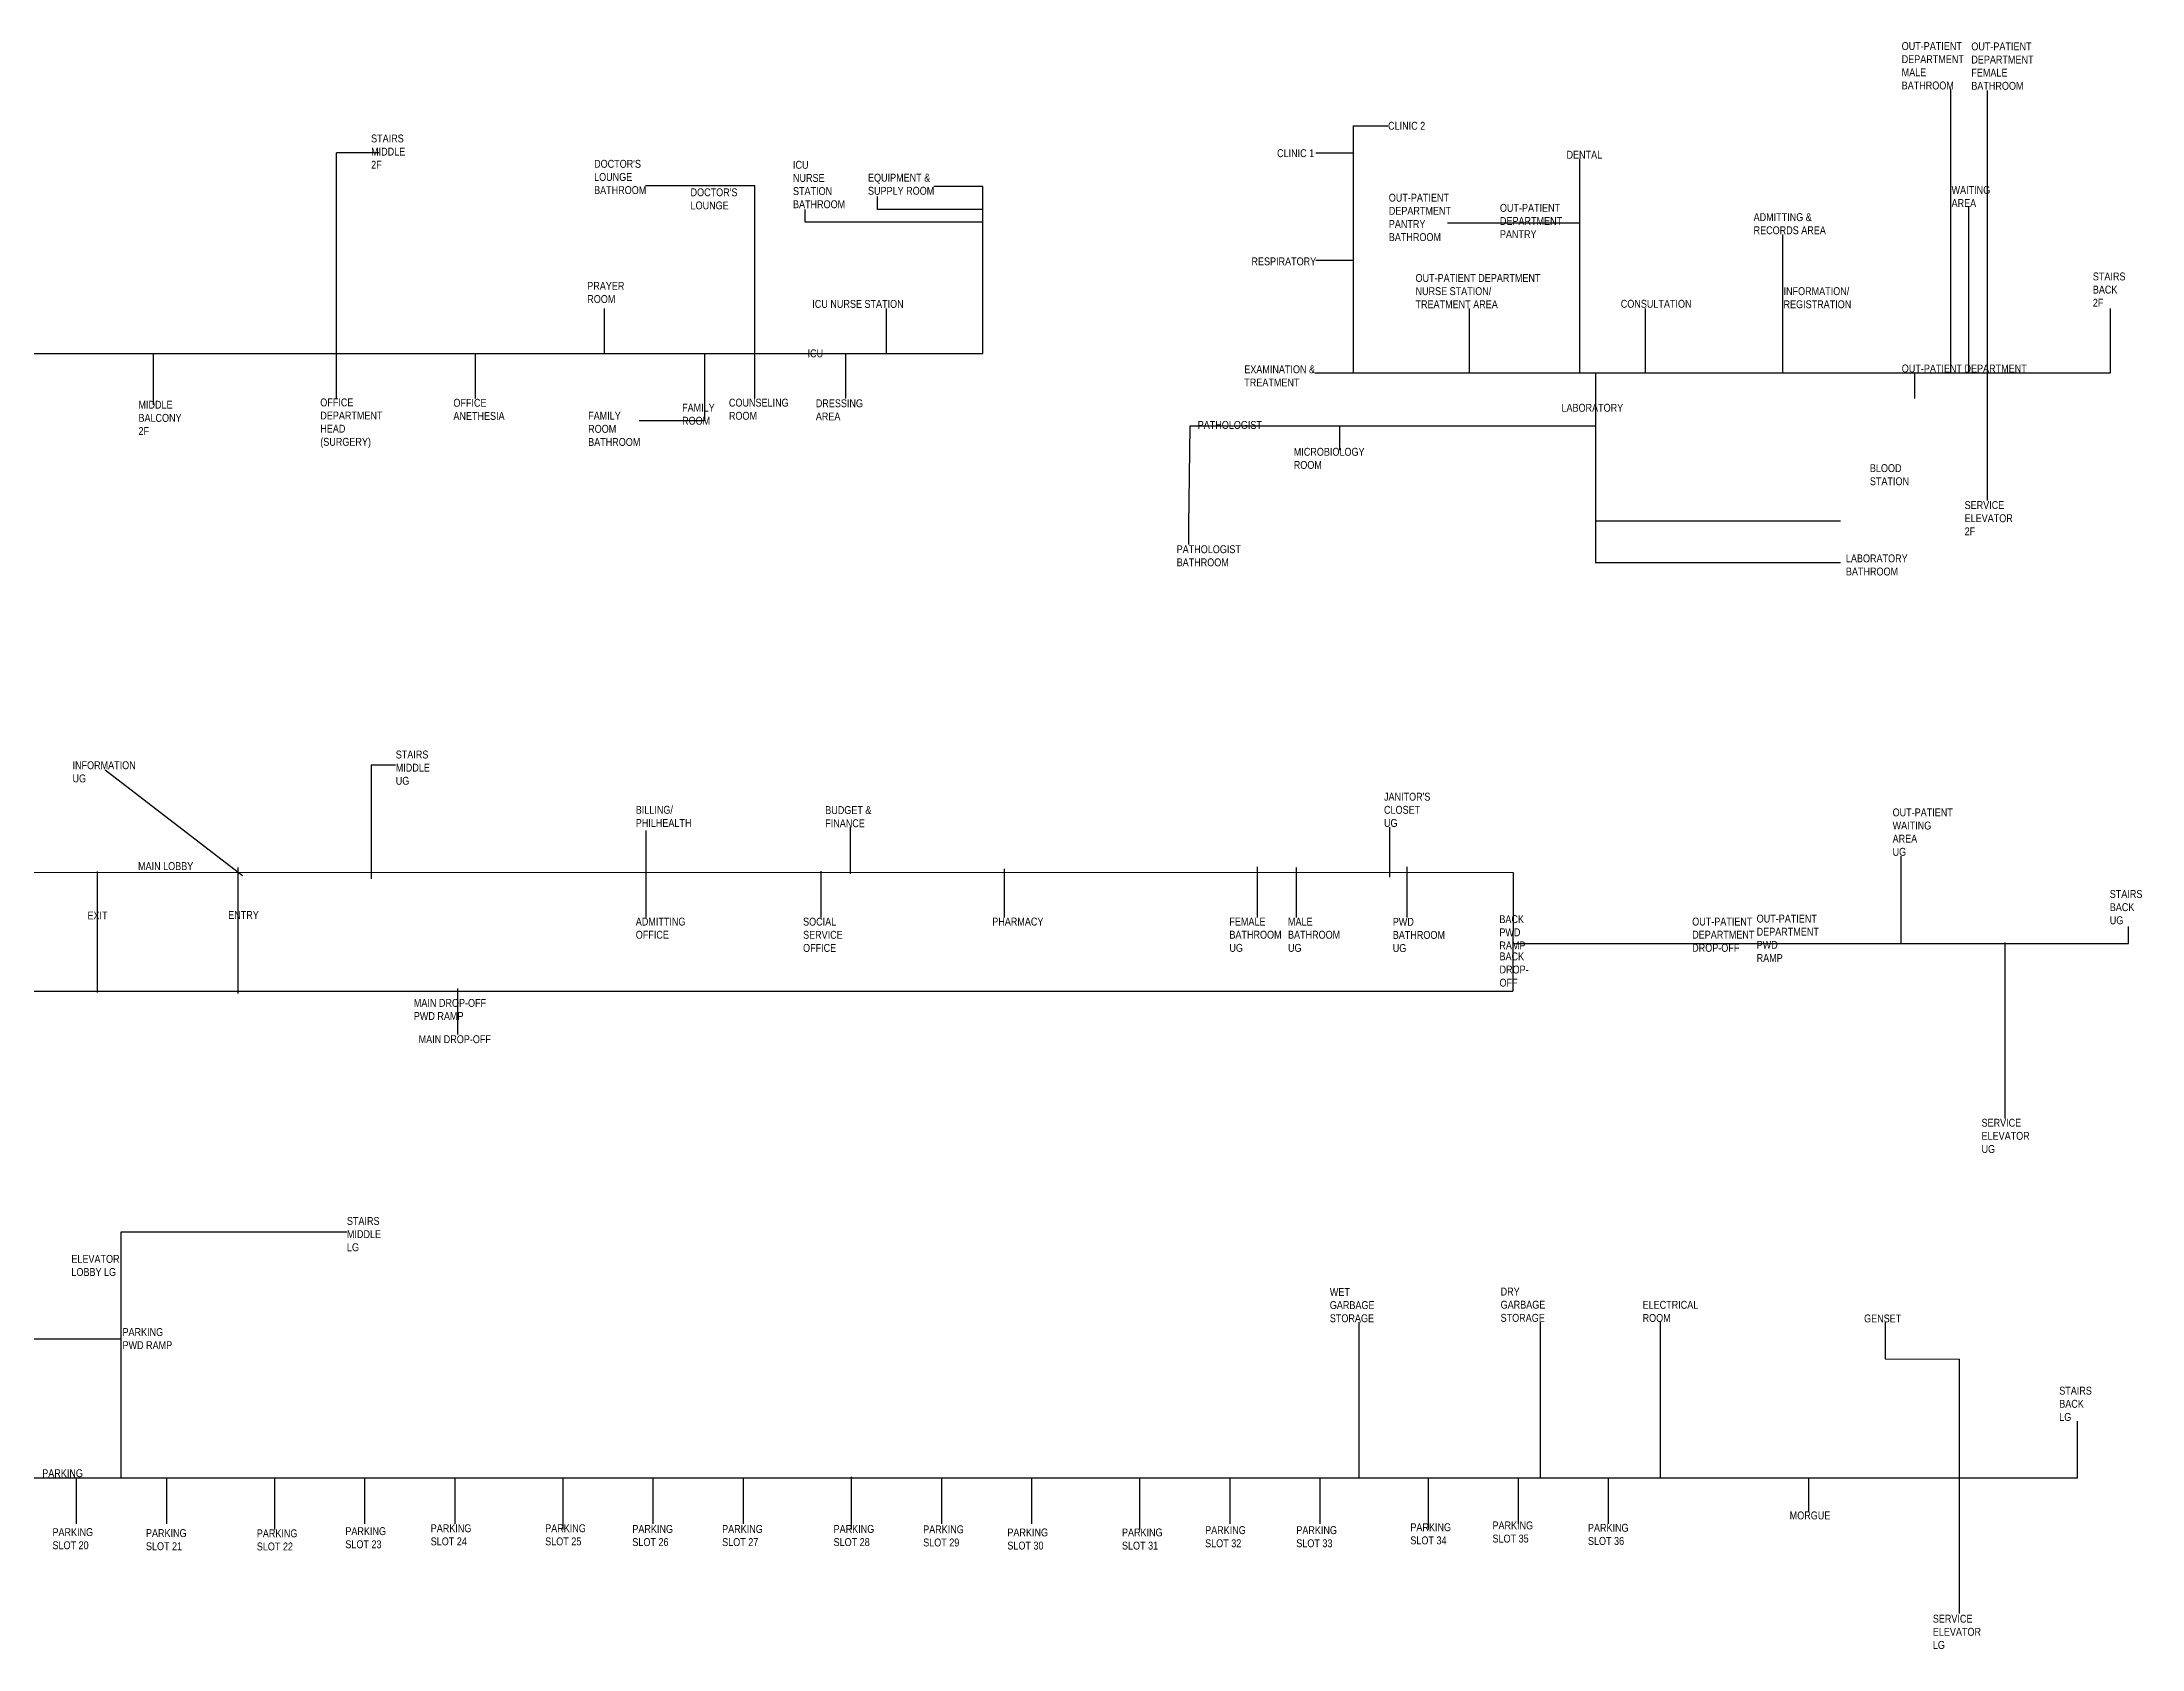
# Model space of a CAD drawing. Header units: millimetres. Extents: x 417242 to 532930, y -171835 to -75845.
# Drawn here: x 474676 to 532930, y -171835 to -127242 of the extents above; entities that cross this region are included whole.
import ezdxf

# ---------------------------------------------------------------- set-up
doc = ezdxf.new("R2010")
doc.units = ezdxf.units.MM
doc.header["$MEASUREMENT"] = 0
doc.layers.add('00_WAYFINDING_EDGES', color=220, linetype='Continuous')
doc.layers.add('00_WAYFINDING_NODES', color=220, linetype='Continuous')
doc.styles.add('175-20x30', font='ARIALN.TTF', dxfattribs={"height": 385})

msp = doc.modelspace()

# ---------------------------------------------------------------- linework, layer by layer
at = {"layer": '00_WAYFINDING_EDGES'}
for p, q in [((517330, -132273), (513666, -132273)), ((493056, -135888), (493056, -137751)), ((484486, -147310), (483811, -147310)), ((483811, -147310), (483811, -150465)), ((491424, -149127), (491424, -150283)), ((476209, -150262), (476209, -153622)), ((491424, -150283), (491424, -151541)), ((476859, -160266), (476859, -167088))]:
    msp.add_line(p, q, dxfattribs=at)
for points in [[(527630, -136428), (527630, -128543)], [(528640, -139967), (528640, -128588)], [(511044, -129571), (511044, -136427)], [(511044, -129571), (512016, -129571)], [(482846, -137138), (482846, -130316)], [(484016, -130316), (482846, -130316)], [(510016, -130322), (511044, -130322)], [(517330, -130488), (517330, -136427)], [(491416, -131223), (494448, -131223)], [(494448, -137138), (494448, -131223)], [(500777, -131888), (497852, -131888), (497852, -131530)], [(500777, -135888), (500777, -131252), (499416, -131252)], [(500777, -132246), (495844, -132246), (495844, -131888)], [(528113, -131811), (528113, -136427)], [(522964, -134638), (522966, -132588)], [(510016, -133297), (511044, -133297)], [(490272, -134638), (490272, -135888)], [(498104, -135888), (498104, -134638)], [(514274, -136427), (514274, -134638)], [(519152, -134638), (519152, -136427)], [(522964, -136427), (522964, -134638)], [(532060, -136427), (532060, -134638)], [(426516, -135888), (500777, -135888)], [(477766, -137307), (477766, -135888)], [(486704, -137138), (486704, -135888)], [(496964, -135888), (496964, -137138)], [(509995, -136427), (532060, -136427)], [(517766, -136427), (517766, -141688)], [(526625, -137138), (526625, -136427)], [(493056, -137751), (491241, -137751)], [(517766, -137902), (506512, -137902), (506483, -140655), (506483, -141188)], [(510676, -138572), (510676, -137902)], [(524566, -140537), (517765, -140537)], [(517764, -141688), (524566, -141688)], [(476431, -147438), (480236, -150372)], [(497093, -149034), (497093, -150324)], [(512056, -149034), (512056, -150422)], [(427641, -150199), (427641, -150199), (427641, -151684), (466161, -151684), (467593, -150282), (515486, -150284), (515474, -153584)], [(480120, -153650), (480120, -150147)], [(496291, -151534), (496291, -150248)], [(501372, -151534), (501372, -150190)], [(508396, -151534), (508396, -150134)], [(509479, -151534), (509479, -150146)], [(512549, -151534), (512549, -150134)], [(526237, -149835), (526237, -152260)], [(515474, -152259), (532554, -152259), (532554, -151784)], [(529130, -157113), (529130, -152232)], [(417942, -153584), (515474, -153584)], [(486201, -153504), (486201, -154784)], [(483134, -160266), (476859, -160266)], [(511209, -162766), (511209, -167088)], [(516234, -162766), (516234, -167088)], [(519559, -162766), (519559, -167088)], [(525809, -162766), (525809, -163787)], [(476851, -163239), (427887, -163239)], [(525809, -163787), (527864, -163788)], [(527864, -170845), (527864, -163788)], [(531137, -167088), (531137, -165516)], [(425134, -167088), (531137, -167088)], [(475634, -168366), (475634, -167088)], [(478134, -168366), (478134, -167088)], [(481134, -168516), (481134, -167088)], [(483634, -168366), (483634, -167088)], [(486134, -168366), (486134, -167088)], [(489134, -168516), (489134, -167088)], [(491634, -168366), (491634, -167088)], [(494134, -168366), (494134, -167088)], [(497134, -168516), (497134, -167055)], [(499634, -168366), (499634, -167088)], [(502134, -168366), (502134, -167088)], [(505134, -168516), (505134, -167088)], [(507634, -168366), (507634, -167088)], [(510134, -168366), (510134, -167088)], [(513134, -168516), (513134, -167088)], [(515634, -168366), (515634, -167088)], [(518134, -168366), (518134, -167088)], [(523684, -168016), (523684, -167088)]]:
    msp.add_lwpolyline(points, dxfattribs=at)

# ---------------------------------------------------------------- texts
at = {"layer": '00_WAYFINDING_NODES', "attachment_point": 1, "style": '175-20x30'}
for s, width, insert, char_height in [('{\\C5;OUT-PATIENT DEPARTMENT\\PMALE \\PBATHROOM}', 2393.01, (526263, -127246), 218.75), ('{\\C5;OUT-PATIENT DEPARTMENT\\PFEMALE \\PBATHROOM}', 2393.01, (528195, -127256), 218.75), ('{\\C5;STAIRS\\PMIDDLE\\P2F}', 821.27, (483805, -129810), 218.75), ('{\\C5;CLINIC 2}', 2393.01, (512016, -129458), 218.75), ('{\\C5;CLINIC 1}', 2393.01, (508937, -130218), 218.75), ('{\\C5;DENTAL}', 2393.01, (516966, -130262), 218.75), ("{\\C5;DOCTOR'S\\PLOUNGE\\PBATHROOM}", 2393.01, (489991, -130514), 218.75), ('{\\C5;ICU\\PNURSE \\PSTATION\\PBATHROOM}', 2836.19, (495508, -130541), 218.8), ('{\\C5;EQUIPMENT &\\PSUPPLY ROOM}', 2836.19, (497589, -130898), 218.75), ("{\\C5;DOCTOR'S\\PLOUNGE}", 2393.01, (492667, -131304), 218.75), ('{\\C5;OUT-PATIENT DEPARTMENT^JPANTRY\\PBATHROOM}', 2393.01, (512036, -131453), 218.75), ('{\\C5;WAITING\\PAREA}', 2393.01, (527647, -131238), 218.75), ('{\\C5;OUT-PATIENT DEPARTMENT^JPANTRY}', 2393.01, (515118, -131736), 218.75), ('{\\C5;ADMITTING &\\PRECORDS AREA}', 2393.01, (522155, -131993), 218.75), ('{\\C5;RESPIRATORY}', 2393.01, (508226, -133221), 218.75), ('{\\C5;PRAYER\\PROOM}', 2393.01, (489801, -133901), 218.75), ('{\\C5;OUT-PATIENT DEPARTMENT\\PNURSE STATION/ TREATMENT AREA}', 3511.43, (512777, -133682), 218.75), ('{\\C5;STAIRS\\PBACK\\P2F}', 821.27, (531566, -133639), 218.75), ('{\\C5;ICU NURSE STATION}', 2836.19, (496044, -134401), 218.75), ('{\\C5;CONSULTATION}', 2393.01, (518471, -134398), 218.75), ('{\\C5;INFORMATION/\\PREGISTRATION}', 2393.01, (522986, -134047), 218.75), ('{\\C5;ICU}', 2393.01, (495912, -135773), 218.8), ('{\\C5;EXAMINATION &\\PTREATMENT}', 2393.01, (508027, -136216), 218.75), ('{\\C5;OUT-PATIENT DEPARTMENT}', 4899.21, (526266, -136193), 218.75), ('{\\C5;MIDDLE\\PBALCONY\\P2F}', 2393.01, (477351, -137199), 218.75), ('{\\C5;OFFICE\\PDEPARTMENT\\PHEAD\\P(SURGERY)}', 2393.01, (482395, -137134), 218.75), ('{\\C5;OFFICE\\PANETHESIA}', 2393.01, (486088, -137145), 218.75), ('{\\C5;FAMILY\\PROOM}', 2393.01, (492432, -137279), 218.75), ('{\\C5;COUNSELING\\PROOM}', 2393.01, (493731, -137141), 218.75), ('{\\C5;DRESSING\\PAREA}', 2393.01, (496141, -137159), 218.75), ('{\\C5;LABORATORY}', 2393.01, (516826, -137284), 218.75), ('{\\C5;FAMILY\\PROOM^JBATHROOM}', 2393.01, (489826, -137503), 218.75), ('{\\C5;PATHOLOGIST}', 2393.01, (506735, -137759), 218.75), ('{\\C5;MICROBIOLOGY\\PROOM}', 2393.01, (509400, -138505), 218.75), ('{\\C5;BLOOD\\PSTATION}', 2393.01, (525381, -138958), 218.8), ('{\\C5;SERVICE\\PELEVATOR\\P2F}', 1311.03, (528009, -139983), 218.75), ('{\\C5;PATHOLOGIST\\PBATHROOM}', 2393.01, (506151, -141208), 218.75), ('{\\C5;LABORATORY\\PBATHROOM}', 2393.01, (524716, -141462), 218.75), ('{\\C5;INFORMATION\\PUG}', 2336.1, (475522, -147202), 218.75), ('{\\C5;STAIRS\\PMIDDLE\\PUG}', 821.27, (484489, -146905), 218.75), ('{\\C5;BILLING/\\PPHILHEALTH}', 821.27, (491147, -148439), 218.75), ('{\\C5;BUDGET &\\PFINANCE}', 1305.93, (496403, -148447), 218.75), ("{\\C5;JANITOR'S\\PCLOSET\\PUG}", 821.27, (511903, -148075), 218.75), ('{\\C5;OUT-PATIENT WAITING AREA\\PUG}', 821.27, (526011, -148511), 218.75), ('{\\C5;MAIN LOBBY}', 2336.1, (477340, -150001), 218.75), ('{\\C5;STAIRS\\PBACK\\PUG}', 821.27, (532036, -150775), 218.75), ('{\\C5;EXIT}', 2336.1, (475936, -151372), 218.8), ('{\\C5;ENTRY}', 2336.1, (479841, -151356), 218.75), ('{\\C5;OUT-PATIENT\\PDEPARTMENT\\PPWD RAMP}', 821.27, (522240, -151457), 218.75), ('{\\C5;ADMITTING\\POFFICE}', 821.27, (491147, -151541), 218.75), ('{\\C5;SOCIAL SERVICE\\POFFICE}', 821.27, (495788, -151543), 218.75), ('{\\C5;PHARMACY}', 821.27, (501036, -151540), 218.75), ('{\\C5;FEMALE BATHROOM\\PUG}', 821.27, (507614, -151540), 218.75), ('{\\C5;MALE BATHROOM\\PUG}', 821.27, (509240, -151541), 218.75), ('{\\C5;PWD BATHROOM\\PUG}', 821.27, (512146, -151546), 218.75), ('{\\C5;BACK\\PPWD RAMP}', 821.27, (515103, -151473), 218.8), ('{\\C5;OUT-PATIENT\\PDEPARTMENT\\PDROP-OFF}', 821.27, (520452, -151540), 218.75), ('{\\C5;BACK\\PDROP-\\POFF}', 821.27, (515107, -152506), 218.8), ('{\\C5;MAIN DROP-OFF PWD RAMP}', 2336.1, (484990, -153797), 218.75), ('{\\C5;MAIN DROP-OFF}', 2336.1, (485124, -154804), 218.75), ('{\\C5;SERVICE\\PELEVATOR\\PUG}', 1541.09, (528479, -157122), 218.75), ('{\\C5;STAIRS\\PMIDDLE\\PLG}', 821.27, (483134, -159848), 218.75), ('{\\C5;ELEVATOR\\PLOBBY LG}', 2336.1, (475491, -160900), 218.75), ('{\\C5;WET\\PGARBAGE\\PSTORAGE}', 2336.1, (510400, -161818), 218.8), ('{\\C5;DRY\\PGARBAGE\\PSTORAGE}', 2336.1, (515138, -161807), 218.8), ('{\\C5;ELECTRICAL\\PROOM}', 2336.1, (519076, -162175), 218.75), ('{\\C5;PARKING\\PPWD RAMP}', 2336.1, (476909, -162930), 218.75), ('{\\C5;GENSET}', 2336.1, (525221, -162553), 218.75), ('{\\C5;STAIRS\\PBACK\\PLG}', 821.27, (530634, -164557), 218.75), ('{\\C5;PARKING}', 2336.1, (474683, -166848), 218.75), ('{\\C5;PARKING\\PSLOT 34}', 1541.09, (512634, -168347), 218.75), ('{\\C5;PARKING\\PSLOT 35}', 1541.09, (514912, -168296), 218.75), ('{\\C5;MORGUE}', 2336.1, (523157, -168019), 218.75), ('{\\C5;PARKING\\PSLOT 20}', 1541.09, (474966, -168482), 218.75), ('{\\C5;PARKING\\PSLOT 21}', 1541.09, (477559, -168509), 218.75), ('{\\C5;PARKING\\PSLOT 22}', 1541.09, (480634, -168516), 218.75), ('{\\C5;PARKING\\PSLOT 23}', 1541.09, (483091, -168455), 218.75), ('{\\C5;PARKING\\PSLOT 24}', 1541.09, (485459, -168374), 218.75), ('{\\C5;PARKING\\PSLOT 25}', 1541.09, (488634, -168374), 218.75), ('{\\C5;PARKING\\PSLOT 26}', 1541.09, (491052, -168394), 218.75), ('{\\C5;PARKING\\PSLOT 27}', 1541.09, (493543, -168394), 218.75), ('{\\C5;PARKING\\PSLOT 28}', 1541.09, (496634, -168394), 218.75), ('{\\C5;PARKING\\PSLOT 29}', 1541.09, (499119, -168405), 218.75), ('{\\C5;PARKING\\PSLOT 30}', 1541.09, (501455, -168491), 218.75), ('{\\C5;PARKING\\PSLOT 31}', 1541.09, (504634, -168491), 218.75), ('{\\C5;PARKING\\PSLOT 32}', 1541.09, (506941, -168427), 218.75), ('{\\C5;PARKING\\PSLOT 33}', 1541.09, (509470, -168427), 218.75), ('{\\C5;PARKING\\PSLOT 36}', 1541.09, (517560, -168363), 218.75), ('{\\C5;SERVICE\\PELEVATOR\\PLG}', 1541.09, (527127, -170884), 218.75)]:
    msp.add_mtext_dynamic_manual_height_columns(s, width=width, gutter_width=3369, heights=[0], dxfattribs=dict(at, insert=insert, char_height=char_height))

doc.saveas('drawing.dxf')
